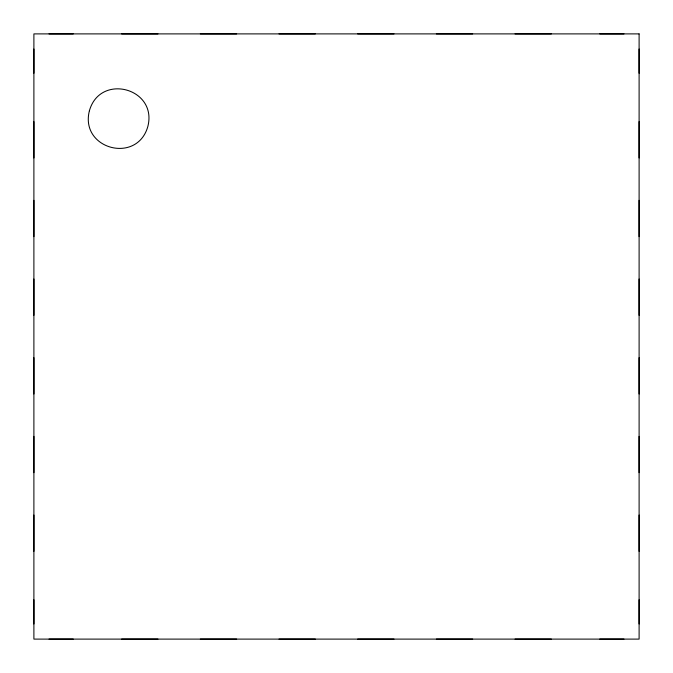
<?xml version="1.0" encoding="UTF-8"?>
<svg xmlns="http://www.w3.org/2000/svg" width="673" height="673" viewBox="0 0 673 673"><rect width="100%" height="100%" fill="white"/><g stroke="black" fill="none" stroke-linecap="round" stroke-linejoin="round"><path stroke-width="1.01" d="M33.894 49.02L33.894 73.231M639.106 49.02L639.106 73.231M33.894 121.645L33.894 157.962M639.106 121.645L639.106 157.962M33.894 200.327L33.894 236.635M639.106 200.327L639.106 236.635M33.894 279.001L33.894 315.317M639.106 279.001L639.106 315.317M33.894 357.683L33.894 393.999M639.106 357.683L639.106 393.999M33.894 436.365L33.894 472.673M639.106 436.365L639.106 472.673M33.894 515.038L33.894 551.355M639.106 515.038L639.106 551.355M33.894 599.769L33.894 623.98M639.106 599.769L639.106 623.98M623.98 33.894L599.769 33.894M623.98 639.106L599.769 639.106M551.355 33.894L515.038 33.894M551.355 639.106L515.038 639.106M472.673 33.894L436.365 33.894M472.673 639.106L436.365 639.106M393.999 33.894L357.683 33.894M393.999 639.106L357.683 639.106M315.317 33.894L279.001 33.894M315.317 639.106L279.001 639.106M236.635 33.894L200.327 33.894M236.635 639.106L200.327 639.106M157.962 33.894L121.645 33.894M157.962 639.106L121.645 639.106M73.231 33.894L49.02 33.894M73.231 639.106L49.02 639.106M89.391 110.793C79.616 149.086 137.174 164.506 147.85 126.457C157.633 88.155 100.075 72.734 89.391 110.793M639.106 33.894L33.894 33.894L33.894 639.106L639.106 639.106L639.106 33.894"/></g></svg>
